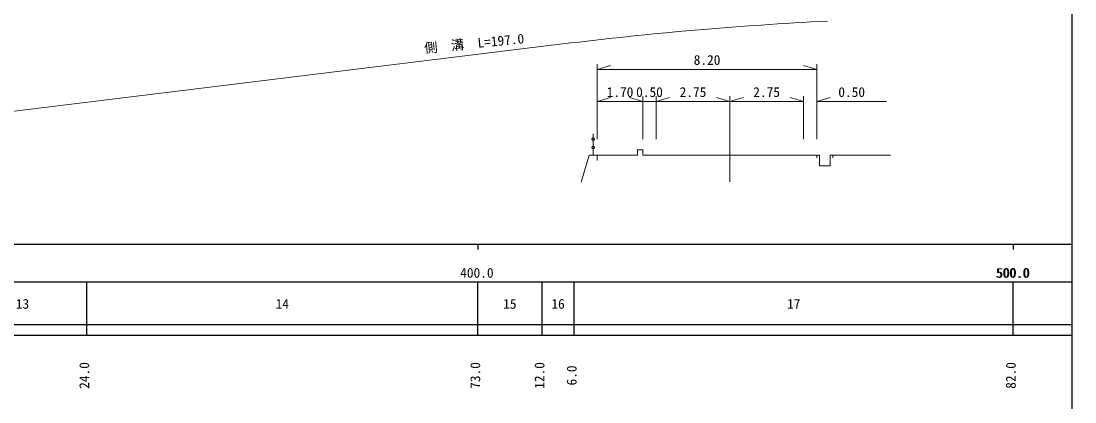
# Model space of a CAD drawing. Units: millimetres on the paper, enlarged 1000 times, with parts at other scales. Extents: x -206557 to 1343443, y -1222440 to 380000.
# Drawn here: x 382736 to 579500, y 175555 to 246671 of the extents above; entities that cross this region are included whole.
import ezdxf
from ezdxf.enums import TextEntityAlignment as Align

# ---------------------------------------------------------------- set-up
doc = ezdxf.new("R2010")
doc.units = ezdxf.units.MM
doc.header["$LTSCALE"] = 1000
doc.linetypes.add('CHAIN', pattern=[18.5, 12, -1.5, 3.5, -1.5])
for name, color, linetype, lineweight in [('M-BGD', 7, 'Continuous', 13), ('M-BMK', 2, 'CHAIN', 13), ('M-STR-DIM', 7, 'Continuous', 13), ('M-TTL-BAND', 7, 'Continuous', 25)]:
    doc.layers.add(name, color=color, linetype=linetype, lineweight=lineweight)
doc.styles.add('ＭＳ ゴシック', font='')
doc.styles.get('ＭＳ ゴシック').set_extended_font_data('MS Gothic')

msp = doc.modelspace()

# ---------------------------------------------------------------- linework, layer by layer
at = {"layer": 'M-BGD'}
for p, q in [((376035, 229169), (483837, 242391)), ((489565, 221646), (489565, 225646)), ((497815, 222646), (497815, 221646)), ((497815, 222646), (498815, 222646)), ((498815, 222646), (498815, 221646)), ((488815, 221646), (487294, 216577)), ((490315, 221646), (490315, 220646)), ((531315, 221646), (531315, 221146)), ((531815, 221646), (531815, 219646)), ((533815, 221646), (545065, 221646)), ((533815, 221646), (533815, 219646)), ((534315, 221646), (534315, 221146)), ((531815, 219646), (533815, 219646))]:
    msp.add_line(p, q, dxfattribs=at)
for points in [[(488815, 221646), (490315, 221646), (497815, 221646)], [(498815, 221646), (501315, 221646), (515065, 221646), (528815, 221646), (531815, 221646)]]:
    msp.add_lwpolyline(points, dxfattribs=at)
for centre in [(489565, 224638), (489565, 223065)]:
    msp.add_circle(centre, 250, dxfattribs=at)
for radius, start in [(775000, 96.99223), (695000, 92.89838)]:
    msp.add_arc((568443, -447440), radius, start, 96.99223, dxfattribs=at)
at = {"layer": 'M-BMK'}
msp.add_line((515065, 226646), (515065, 216646), dxfattribs=at)
at = {"layer": 'M-STR-DIM'}
for p, q in [((490315, 224646), (490315, 238646)), ((490315, 237646), (492815, 238396)), ((531315, 237646), (528815, 238396)), ((531315, 224646), (531315, 238646)), ((490315, 237646), (531315, 237646)), ((490315, 231646), (492815, 232396)), ((498815, 231646), (496315, 232396)), ((498815, 224646), (498815, 232646)), ((501315, 224646), (501315, 232646)), ((501315, 231646), (503815, 232396)), ((515065, 231646), (512565, 232396)), ((515065, 224646), (515065, 232646)), ((515065, 231646), (517565, 232396)), ((528815, 231646), (526315, 232396)), ((528815, 224646), (528815, 232646)), ((531315, 231646), (533815, 232396)), ((490315, 231646), (498815, 231646)), ((498815, 231646), (501315, 231646)), ((501315, 231646), (515065, 231646)), ((515065, 231646), (528815, 231646)), ((531315, 231646), (544315, 231646))]:
    msp.add_line(p, q, dxfattribs=at)
at = {"layer": 'M-TTL-BAND'}
for p, q in [((579000, 20000), (579000, 370000)), ((40000, 205000), (579000, 205000)), ((468000, 205000), (468000, 204000)), ((568000, 205000), (568000, 204000)), ((68000, 198000), (579000, 198000)), ((395000, 188000), (395000, 198000)), ((468000, 188000), (468000, 198000)), ((480000, 188000), (480000, 198000)), ((486000, 188000), (486000, 198000)), ((568000, 188000), (568000, 198000)), ((40000, 190000), (579000, 190000)), ((40000, 188000), (579000, 188000))]:
    msp.add_line(p, q, dxfattribs=at)

# ---------------------------------------------------------------- texts
at = {"layer": 'M-BGD', "style": 'ＭＳ ゴシック'}
msp.add_text('側\u3000溝\u3000L=197.0', height=1833, rotation=5.519, dxfattribs=at).set_placement((467472, 241069), align=Align.BOTTOM_CENTER)
at = {"layer": 'M-STR-DIM', "style": 'ＭＳ ゴシック'}
for s, p in [('8.20', (510815, 237946)), ('1.70', (494565, 231946)), ('0.50', (500065, 231946)), ('2.75', (508190, 231946)), ('2.75', (521940, 231946)), ('0.50', (537815, 231946))]:
    msp.add_text(s, height=1833, dxfattribs=at).set_placement(p, align=Align.BOTTOM_CENTER)
at = {"layer": 'M-TTL-BAND', "style": 'ＭＳ ゴシック'}
for s, p in [('400.0', (467844, 198195)), ('500.0', (567844, 198195)), ('500.0', (568000, 198195)), ('13', (383000, 192405)), ('14', (431500, 192405)), ('15', (474000, 192405)), ('16', (483000, 192405)), ('17', (527000, 192405))]:
    msp.add_text(s, height=1833, dxfattribs=at).set_placement(p, align=Align.BOTTOM_CENTER)
for s, p in [('24.0', (396000, 180500)), ('73.0', (469000, 180500)), ('12.0', (481000, 180500)), ('6.0', (487000, 180500)), ('82.0', (569000, 180500))]:
    msp.add_text(s, height=1833, rotation=90, dxfattribs=at).set_placement(p, align=Align.BOTTOM_CENTER)

doc.saveas('drawing.dxf')
